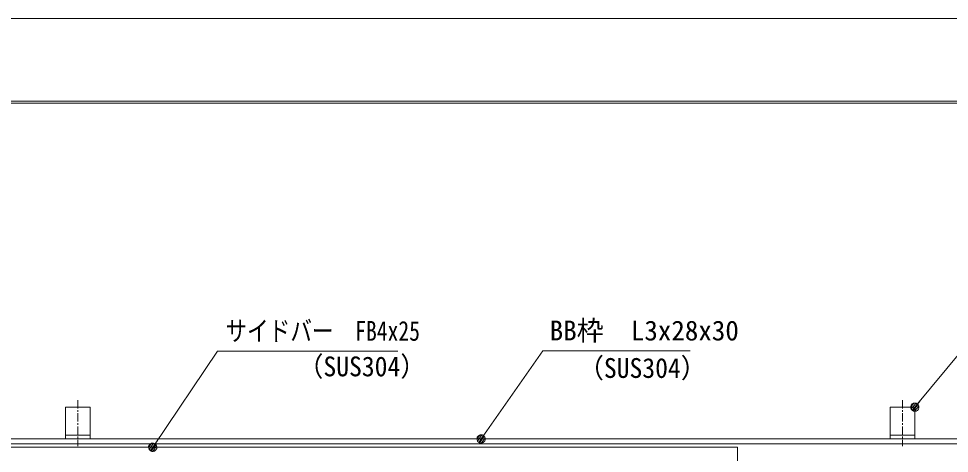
# Model space of a CAD drawing. Units: millimetres, scale not verified. Extents: x -1050 to 1050, y -742 to 742.
# Drawn here: x -231 to 333, y 479 to 742 of the extents above; entities that cross this region are included whole.
import ezdxf
from ezdxf.enums import TextEntityAlignment as Align

# ---------------------------------------------------------------- set-up
doc = ezdxf.new("R2010")
doc.units = ezdxf.units.MM
doc.header["$LTSCALE"] = 5
doc.linetypes.add('CHAIN1', pattern=[8, 5, -1, 1, -1])
for name, color, linetype, lineweight in [('0-0_7-図\u3000枠', 4, 'Continuous', 9), ('0-1_寸法注釈', 2, 'Continuous', 9), ('0-2_蓋', 5, 'Continuous', 9), ('0-3_0', 2, 'Continuous', 9), ('0-4_DEFPOINTS', 134, 'Continuous', 9), ('0-9_枠', 7, 'Continuous', 9), ('0-B_アンカー', 7, 'Continuous', 9)]:
    doc.layers.add(name, color=color, linetype=linetype, lineweight=lineweight)
doc.styles.add('ＭＳ ゴシック', font='')
doc.styles.get('ＭＳ ゴシック').set_extended_font_data('MS Gothic')

# ---------------------------------------------------------------- blocks, each defined once
blk = doc.blocks.new('A$C5D7C781A')
at = {"layer": '0-B_アンカー'}
for p, q in [((0, 118.78), (0, 22.26)), ((0, 118.78), (75, 118.78)), ((75, 118.78), (75, 22.26)), ((75, 33.76), (0, 33.76)), ((0, 22.26), (75, 22.26))]:
    blk.add_line(p, q, dxfattribs=at)
at = {"layer": '0-B_アンカー', "color": 6, "linetype": 'CHAIN1'}
blk.add_line((37.5, 140.11), (37.5, 0), dxfattribs=at)
blk = doc.blocks.new('_Dot')
at = {"layer": '0-3_0'}
for p, q in [((-2.5, 0), (-5, 0)), ((2.445, 0.5), (-2.445, 0.5)), ((1.997, 1.5), (-1.997, 1.5)), ((2.289, -0.995), (-2.289, -0.995)), ((1.499, -1.995), (-1.499, -1.995))]:
    blk.add_line(p, q, dxfattribs=at)
for points in [[(2.5, 0), (2.48, 0.313), (2.421, 0.622), (2.324, 0.92), (2.191, 1.204), (2.023, 1.469), (1.822, 1.711), (1.594, 1.926), (1.34, 2.111), (1.064, 2.262), (0.773, 2.378), (0.468, 2.456), (0.157, 2.495), (-0.157, 2.495), (-0.468, 2.456), (-0.773, 2.378), (-1.064, 2.262), (-1.34, 2.111), (-1.594, 1.926), (-1.822, 1.711), (-2.023, 1.469), (-2.191, 1.204), (-2.324, 0.92), (-2.421, 0.622), (-2.48, 0.313), (-2.5, 0), (0, 0)], [(-2.5, 0), (-2.48, -0.313), (-2.421, -0.622), (-2.324, -0.92), (-2.191, -1.204), (-2.023, -1.469), (-1.822, -1.711), (-1.594, -1.926), (-1.34, -2.111), (-1.064, -2.262), (-0.773, -2.378), (-0.468, -2.456), (-0.157, -2.495), (0.157, -2.495), (0.468, -2.456), (0.773, -2.378), (1.064, -2.262), (1.34, -2.111), (1.594, -1.926), (1.822, -1.711), (2.023, -1.469), (2.191, -1.204), (2.324, -0.92), (2.421, -0.622), (2.48, -0.313), (2.5, 0), (0, 0)]]:
    blk.add_lwpolyline(points, close=True, dxfattribs=at)

msp = doc.modelspace()

# ---------------------------------------------------------------- linework, layer by layer
at = {"layer": '0-0_7-図\u3000枠'}
msp.add_line((-973.75, 691.25), (998.75, 691.25), dxfattribs=at)
msp.add_lwpolyline([(-975, 692.5), (1000, 692.5), (1000, -692.5)], dxfattribs=at)
at = {"layer": '0-1_寸法注釈'}
for points in [[(-1.475, 540.749), (-110.699, 540.749), (-149.41, 483.298)], [(175.814, 540.968), (86.447, 540.968), (49.664, 488.288)], [(389.478, 540.968), (340.425, 540.968), (312.702, 507.538)]]:
    msp.add_lwpolyline(points, dxfattribs=at)
at = {"layer": '0-2_蓋'}
for p, q in [((204.55, 482.475), (-790.45, 482.475)), ((204.55, 332.475), (204.55, 482.475))]:
    msp.add_line(p, q, dxfattribs=at)
at = {"layer": '0-4_DEFPOINTS'}
msp.add_lwpolyline([(-1050, -742.5), (-1050, 742.5), (1050, 742.5), (1050, -742.5)], close=True, dxfattribs=at)
at = {"layer": '0-9_枠'}
for p, q in [((-795.45, 487.475), (409.55, 487.475)), ((-792.45, 484.475), (407.714, 484.475))]:
    msp.add_line(p, q, dxfattribs=at)

# ---------------------------------------------------------------- block references
at = {"layer": '0-1_寸法注釈'}
for p, rotation in [((312.05, 506.779), 229.33113), ((49.081, 487.475), 234.35189), ((-149.979, 482.475), 235.34703)]:
    msp.add_blockref('_Dot', p, dxfattribs=dict(at, rotation=rotation))
at = {"layer": '0-B_アンカー', "xscale": 0.2, "yscale": 0.2}
for p in [(-202.95, 483.023), (297.05, 483.023)]:
    msp.add_blockref('A$C5D7C781A', p, dxfattribs=at)

# ---------------------------------------------------------------- texts
at = {"layer": '0-1_寸法注釈', "color": 7, "style": 'ＭＳ ゴシック'}
for s, width, p in [('サイドバー\u3000FB4x25', 0.8, (-105.921, 543.436)), ('（SUS304）', 0.95, (-62.079, 521.881)), ('（SUS304）', 0.95, (107.958, 520.919))]:
    msp.add_text(s, height=12.02, dxfattribs=dict(at, width=width)).set_placement(p, align=Align.BOTTOM_LEFT)
msp.add_text('BB枠\u3000L3x28x30', height=12.03, dxfattribs=at).set_placement((90.7, 543.655), align=Align.BOTTOM_LEFT)

doc.saveas('drawing.dxf')
